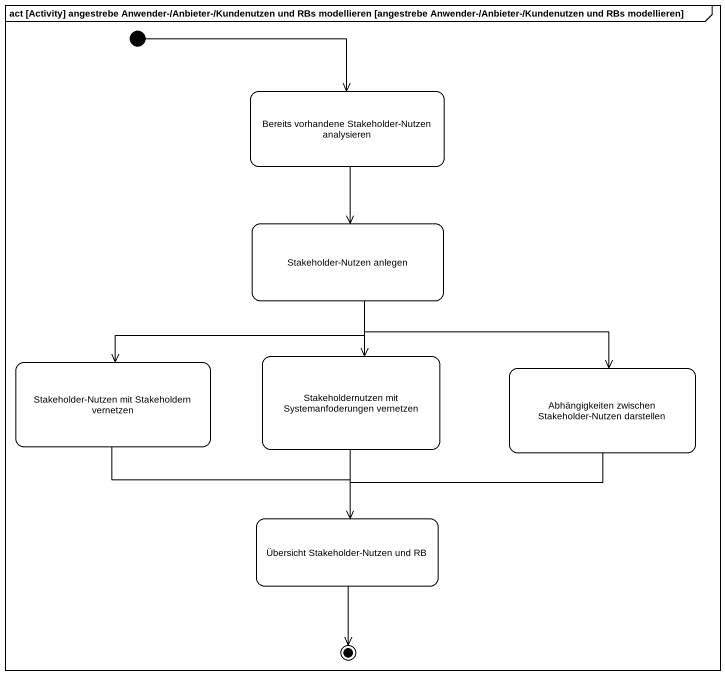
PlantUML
@startuml
mainframe act [Activity] angestrebe Anwender-/Anbieter-/Kundenutzen und RBs modellieren [angestrebe Anwender-/Anbieter-/Kundenutzen und RBs modellieren]
hide empty description
state "Bereits vorhandene Stakeholder-Nutzen analysieren" as Bereits_vorhandene
state "Stakeholder-Nutzen anlegen" as Stakeholder_Nutzen_anlegen
state "Stakeholder-Nutzen mit Stakeholdern vernetzen" as Stakeholder_Nutzen_mit
state "Stakeholdernutzen mit Systemanfoderungen vernetzen" as Stakeholdernutzen_mit
state "Abhängigkeiten zwischen Stakeholder-Nutzen darstellen" as Abhängigkeiten_zwischen
state "Übersicht Stakeholder-Nutzen und RB" as Übersicht_Stakeholder
[*] -right-> Bereits_vorhandene
Bereits_vorhandene --> Stakeholder_Nutzen_anlegen
Stakeholder_Nutzen_anlegen --> Stakeholder_Nutzen_mit
Stakeholder_Nutzen_anlegen --> Stakeholdernutzen_mit
Stakeholder_Nutzen_anlegen -right-> Abhängigkeiten_zwischen
Stakeholder_Nutzen_mit --> Übersicht_Stakeholder
Stakeholdernutzen_mit --> Übersicht_Stakeholder
Abhängigkeiten_zwischen -left-> Übersicht_Stakeholder
Übersicht_Stakeholder --> [*]
@enduml
